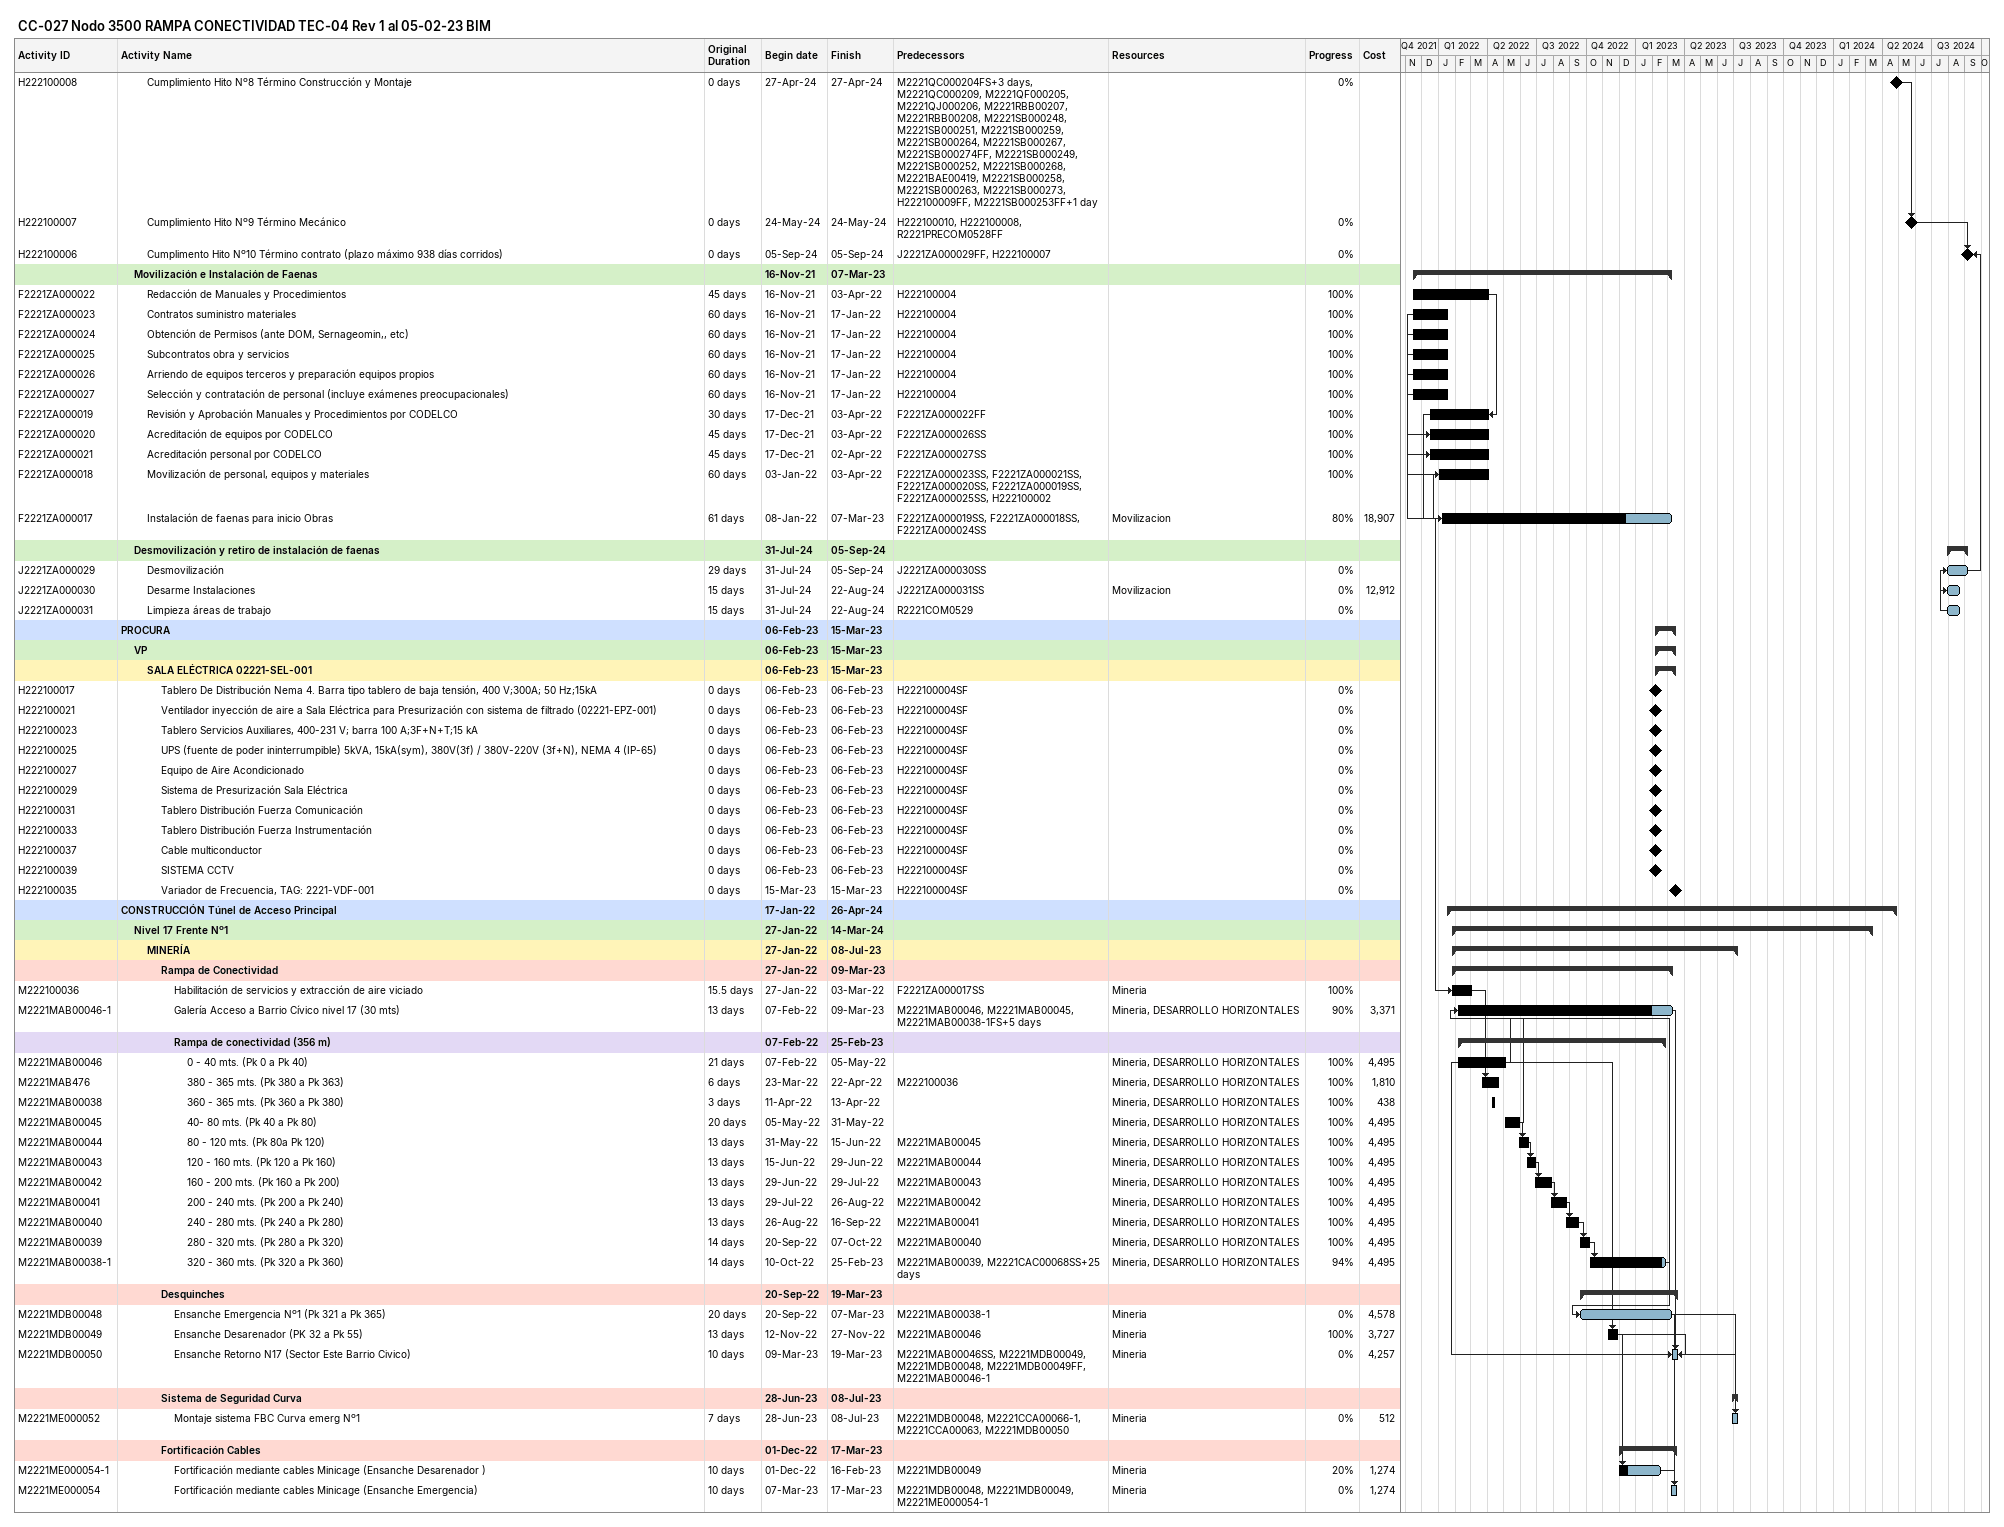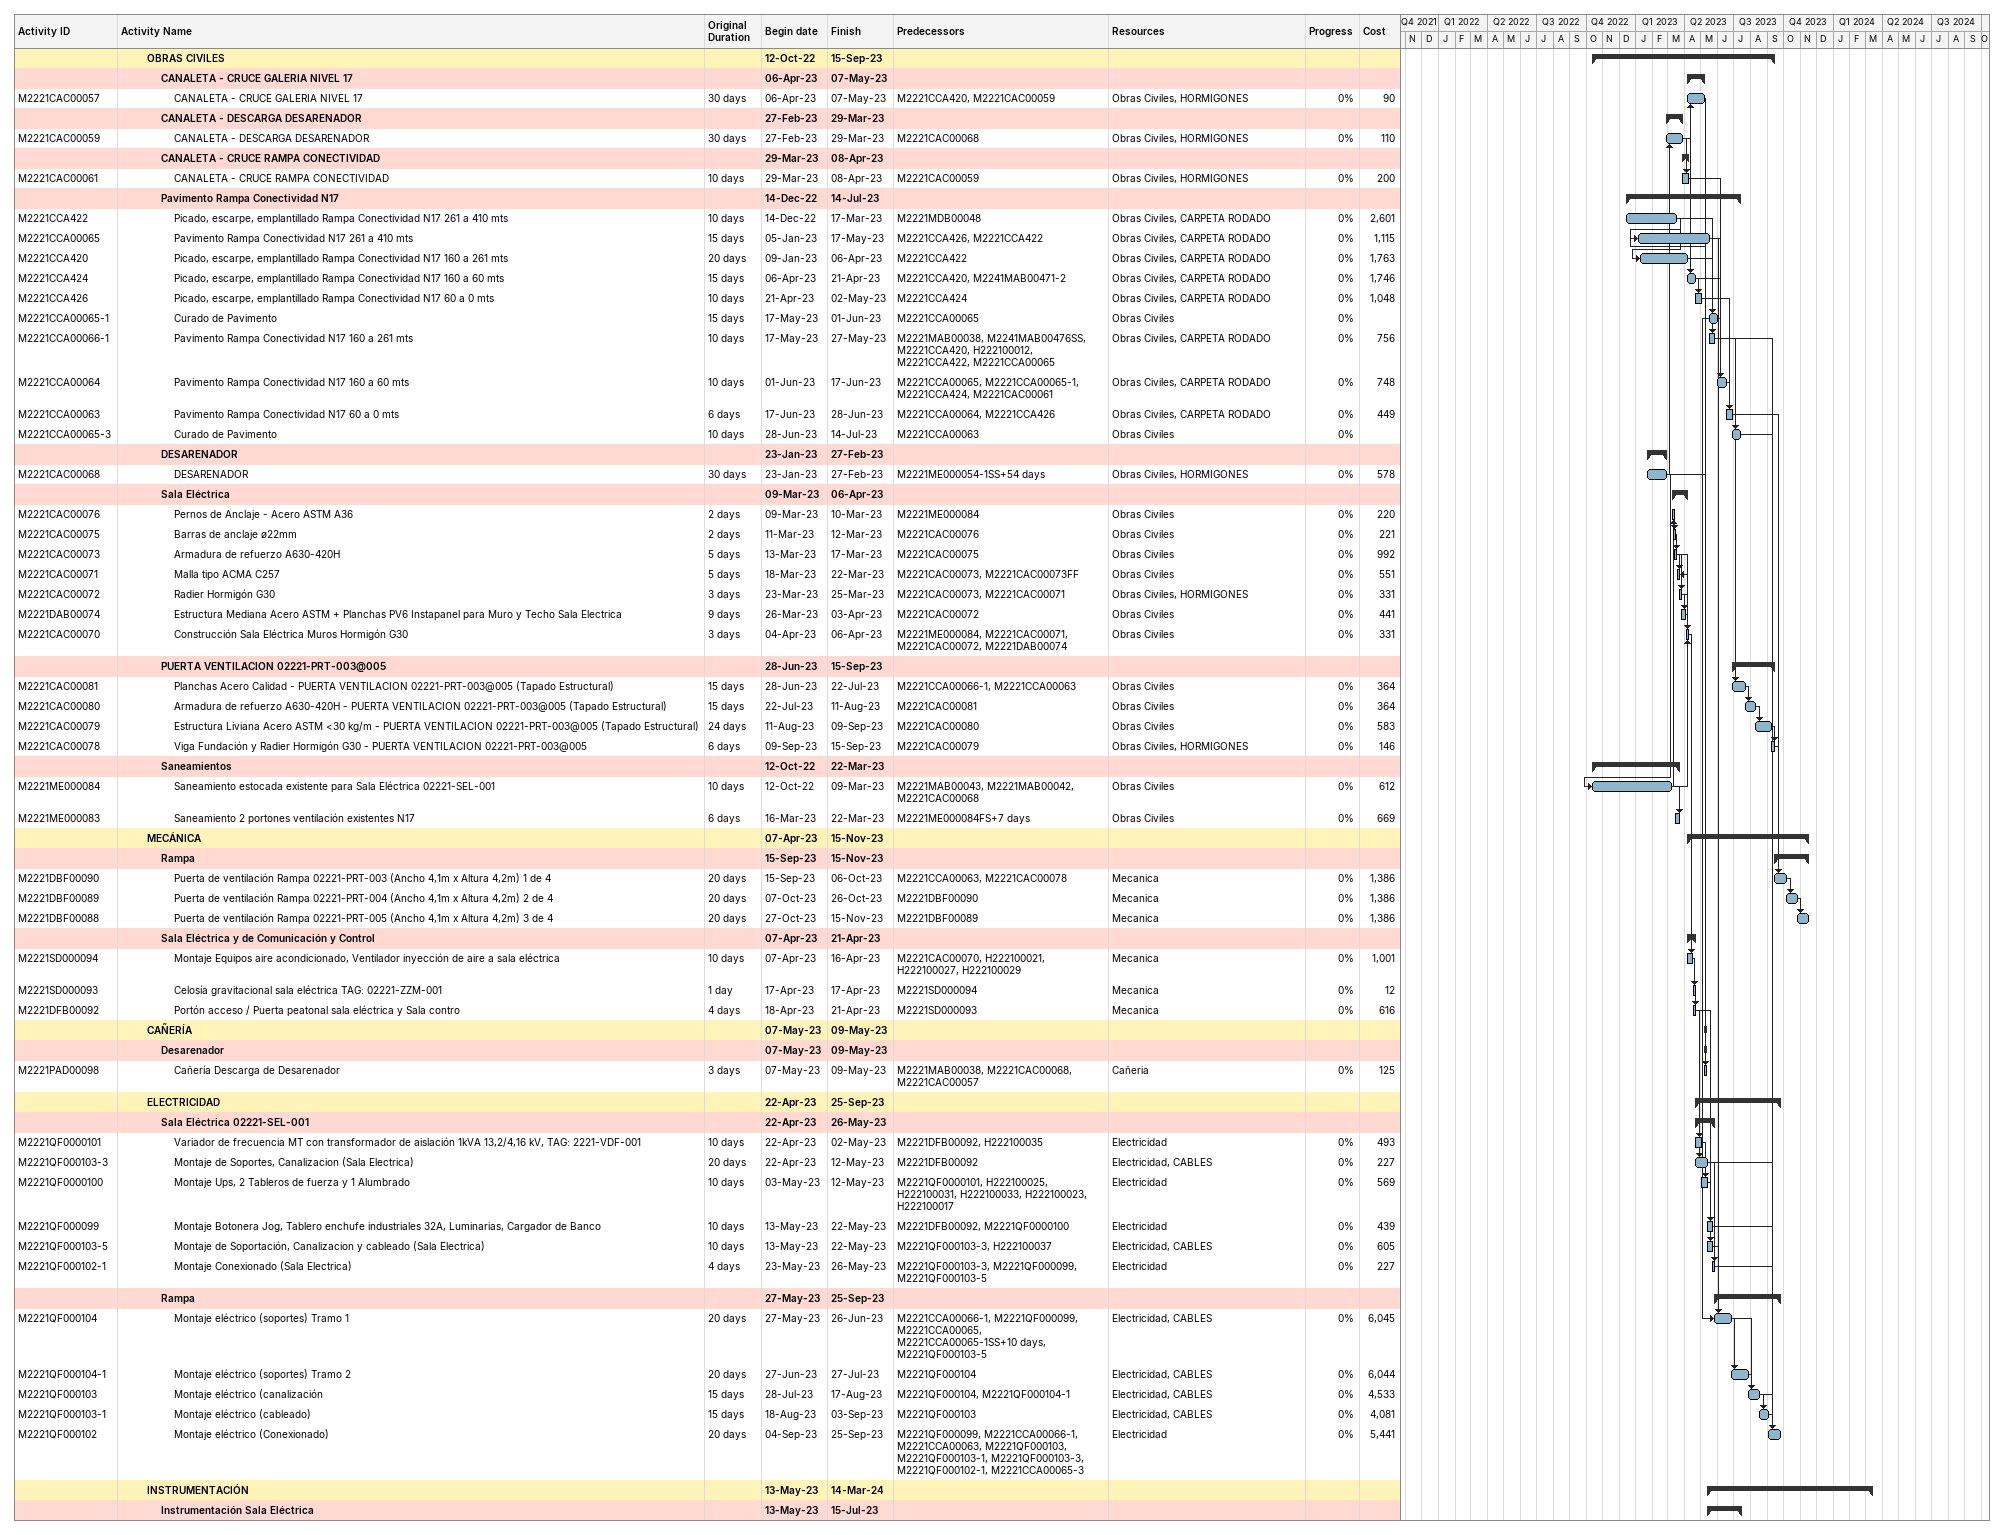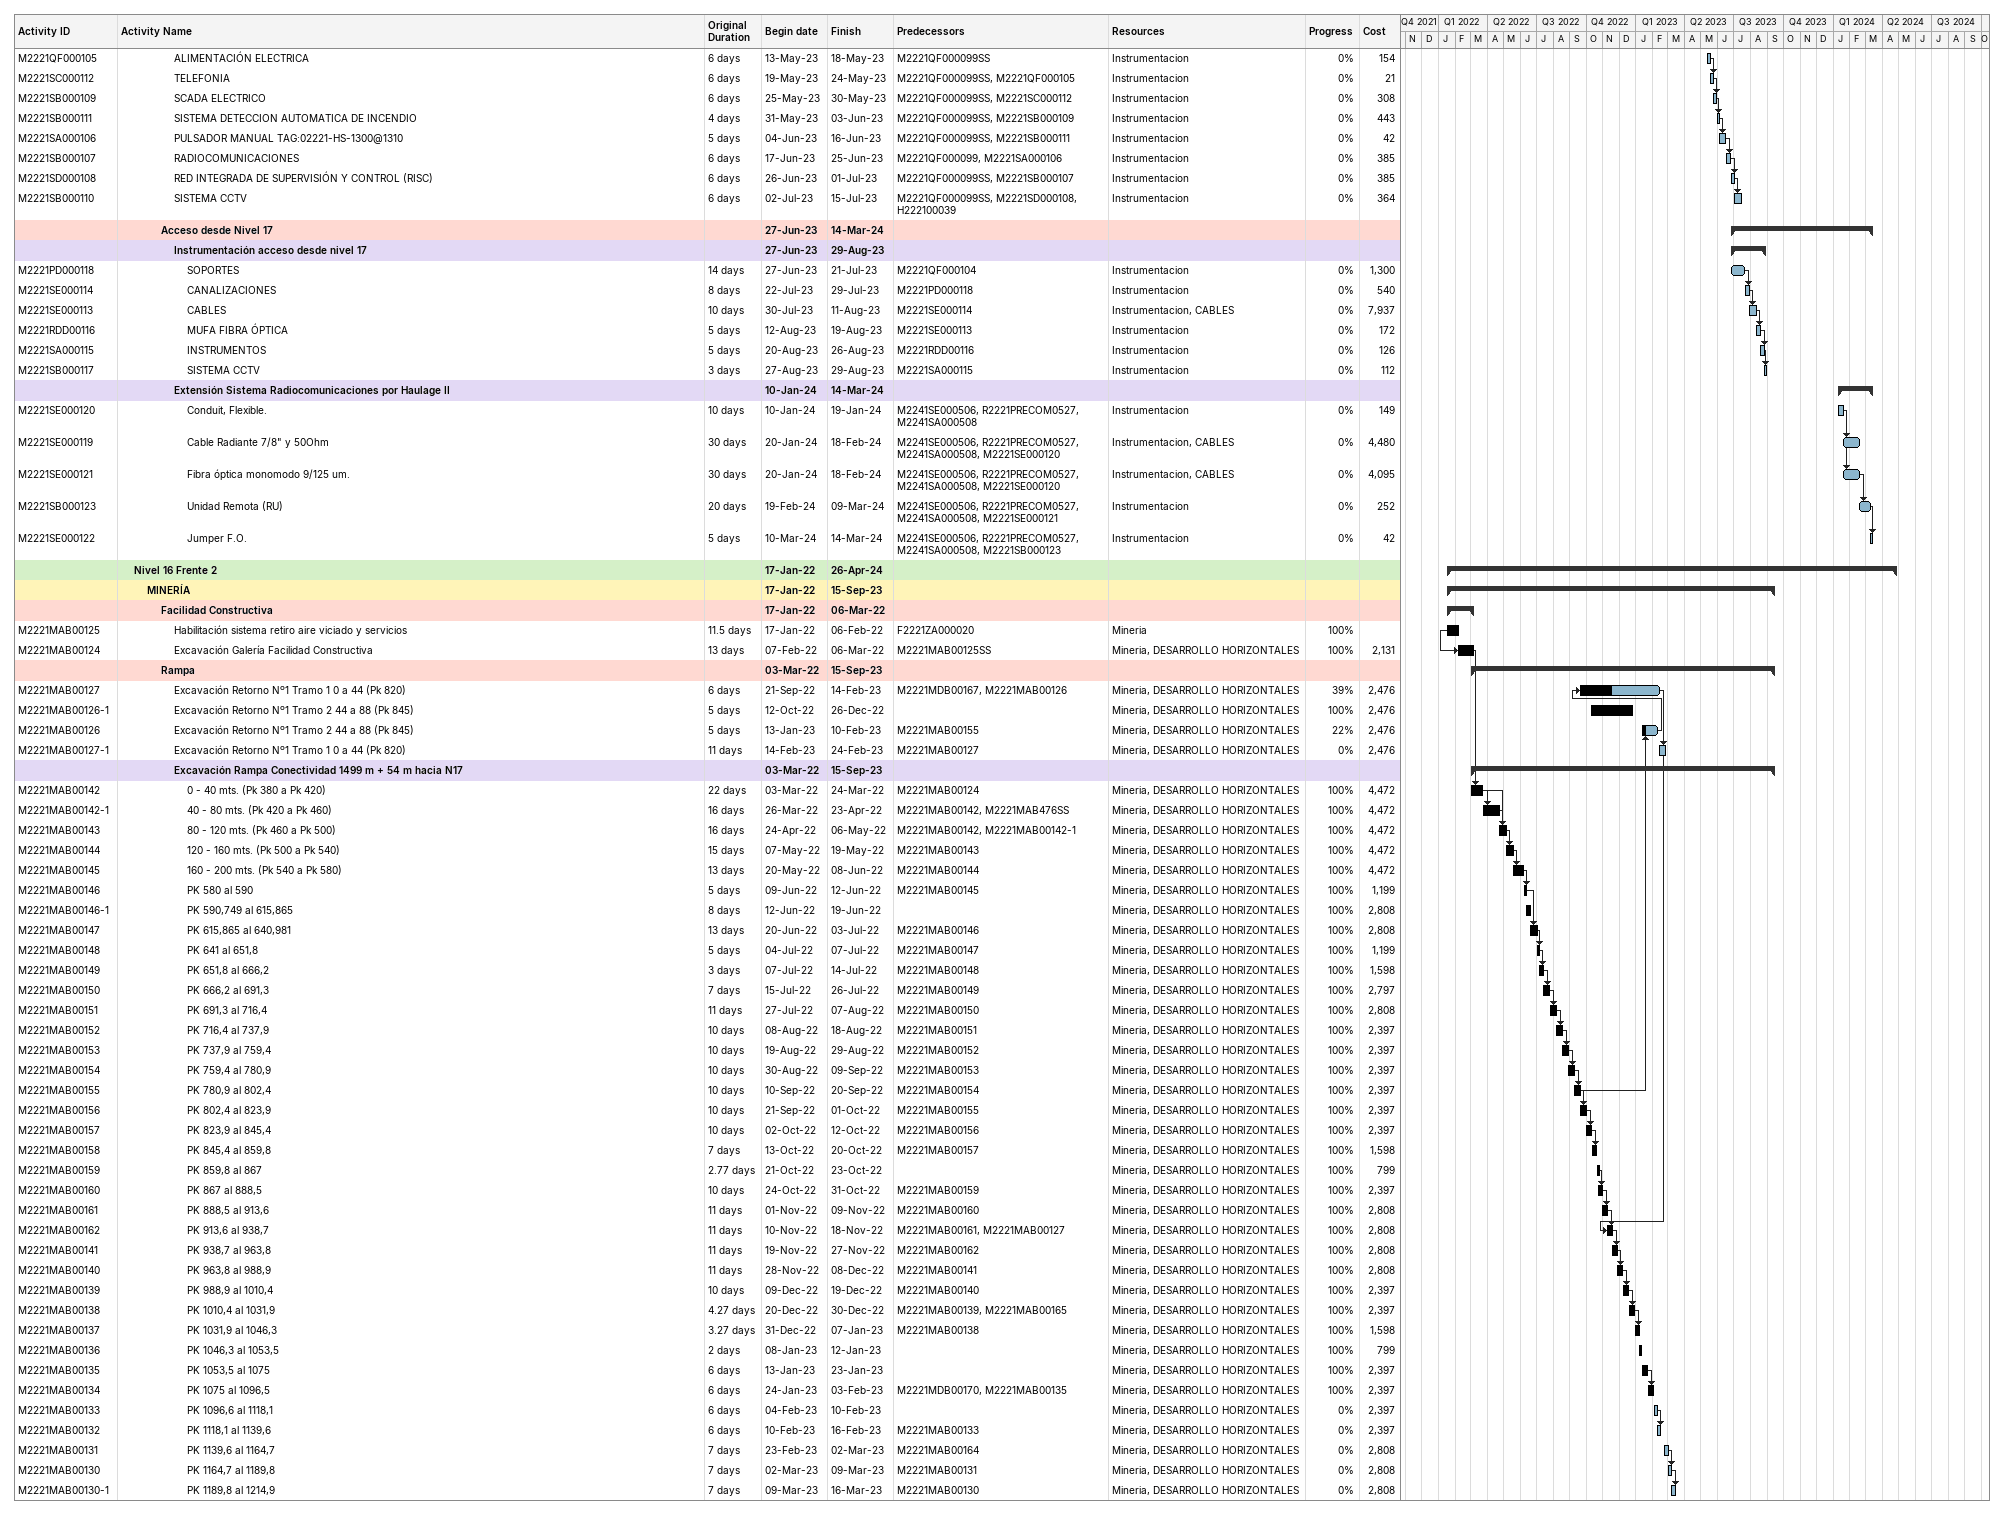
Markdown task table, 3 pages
CC-027 Nodo 3500 RAMPA CONECTIVIDAD TEC-04 Rev 1 al 05-02-23 BIM

| ID | Level | Task | Original duration | Start | Finish | Predecessors | Resources | % complete | Cost |
|---|---|---|---|---|---|---|---|---|---|
| H222100008 | 3 | Cumplimiento Hito Nº8 Término Construcción y Montaje | 0d | 2024-04-27 | 2024-04-27 | M2221QC000204FS+3d, M2221QC000209, M2221QF000205, M2221QJ000206, M2221RBB00207, M2221RBB00208, M2221SB000248, M2221SB000251, M2221SB000259, M2221SB000264, M2221SB000267, M2221SB000274FF, M2221SB000249, M2221SB000252, M2221SB000268, M2221BAE00419, M2221SB000258, M2221SB000263, M2221SB000273, H222100009FF, M2221SB000253FF+1d |  | 0 |  |
| H222100007 | 3 | Cumplimiento Hito Nº9 Término Mecánico | 0d | 2024-05-24 | 2024-05-24 | H222100010, H222100008, R2221PRECOM0528FF |  | 0 |  |
| H222100006 | 3 | Cumplimento Hito Nº10 Término contrato (plazo máximo 938 días corridos) | 0d | 2024-09-05 | 2024-09-05 | J2221ZA000029FF, H222100007 |  | 0 |  |
|  | 2 | **Movilización e Instalación de Faenas** |  | 2021-11-16 | 2023-03-07 |  |  |  |  |
| F2221ZA000022 | 3 | Redacción de Manuales y Procedimientos | 45d | 2021-11-16 | 2022-04-03 | H222100004 |  | 100 |  |
| F2221ZA000023 | 3 | Contratos suministro materiales | 60d | 2021-11-16 | 2022-01-17 | H222100004 |  | 100 |  |
| F2221ZA000024 | 3 | Obtención de Permisos (ante DOM, Sernageomin,, etc) | 60d | 2021-11-16 | 2022-01-17 | H222100004 |  | 100 |  |
| F2221ZA000025 | 3 | Subcontratos obra y servicios | 60d | 2021-11-16 | 2022-01-17 | H222100004 |  | 100 |  |
| F2221ZA000026 | 3 | Arriendo de equipos terceros y preparación equipos propios | 60d | 2021-11-16 | 2022-01-17 | H222100004 |  | 100 |  |
| F2221ZA000027 | 3 | Selección y contratación de personal (incluye exámenes preocupacionales) | 60d | 2021-11-16 | 2022-01-17 | H222100004 |  | 100 |  |
| F2221ZA000019 | 3 | Revisión y Aprobación Manuales y Procedimientos por CODELCO | 30d | 2021-12-17 | 2022-04-03 | F2221ZA000022FF |  | 100 |  |
| F2221ZA000020 | 3 | Acreditación de equipos por CODELCO | 45d | 2021-12-17 | 2022-04-03 | F2221ZA000026SS |  | 100 |  |
| F2221ZA000021 | 3 | Acreditación personal por CODELCO | 45d | 2021-12-17 | 2022-04-02 | F2221ZA000027SS |  | 100 |  |
| F2221ZA000018 | 3 | Movilización de personal, equipos y materiales | 60d | 2022-01-03 | 2022-04-03 | F2221ZA000023SS, F2221ZA000021SS, F2221ZA000020SS, F2221ZA000019SS, F2221ZA000025SS, H222100002 |  | 100 |  |
| F2221ZA000017 | 3 | Instalación de faenas para inicio Obras | 61d | 2022-01-08 | 2023-03-07 | F2221ZA000019SS, F2221ZA000018SS, F2221ZA000024SS | Movilizacion | 80 | 18907 |
|  | 2 | **Desmovilización y retiro de instalación de faenas** |  | 2024-07-31 | 2024-09-05 |  |  |  |  |
| J2221ZA000029 | 3 | Desmovilización | 29d | 2024-07-31 | 2024-09-05 | J2221ZA000030SS |  | 0 |  |
| J2221ZA000030 | 3 | Desarme Instalaciones | 15d | 2024-07-31 | 2024-08-22 | J2221ZA000031SS | Movilizacion | 0 | 12912 |
| J2221ZA000031 | 3 | Limpieza áreas de trabajo | 15d | 2024-07-31 | 2024-08-22 | R2221COM0529 |  | 0 |  |
|  | 1 | **PROCURA** |  | 2023-02-06 | 2023-03-15 |  |  |  |  |
|  | 2 | **VP** |  | 2023-02-06 | 2023-03-15 |  |  |  |  |
|  | 3 | **SALA ELÉCTRICA 02221-SEL-001** |  | 2023-02-06 | 2023-03-15 |  |  |  |  |
| H222100017 | 4 | Tablero De Distribución Nema 4. Barra tipo tablero de baja tensión, 400 V;300A; 50 Hz;15kA | 0d | 2023-02-06 | 2023-02-06 | H222100004SF |  | 0 |  |
| H222100021 | 4 | Ventilador inyección de aire a Sala Eléctrica para Presurización con sistema de filtrado (02221-EPZ-001) | 0d | 2023-02-06 | 2023-02-06 | H222100004SF |  | 0 |  |
| H222100023 | 4 | Tablero Servicios Auxiliares, 400-231 V; barra 100 A;3F+N+T;15 kA | 0d | 2023-02-06 | 2023-02-06 | H222100004SF |  | 0 |  |
| H222100025 | 4 | UPS (fuente de poder ininterrumpible) 5kVA, 15kA(sym), 380V(3f) / 380V-220V (3f+N), NEMA 4 (IP-65) | 0d | 2023-02-06 | 2023-02-06 | H222100004SF |  | 0 |  |
| H222100027 | 4 | Equipo de Aire Acondicionado | 0d | 2023-02-06 | 2023-02-06 | H222100004SF |  | 0 |  |
| H222100029 | 4 | Sistema de Presurización Sala Eléctrica | 0d | 2023-02-06 | 2023-02-06 | H222100004SF |  | 0 |  |
| H222100031 | 4 | Tablero Distribución Fuerza Comunicación | 0d | 2023-02-06 | 2023-02-06 | H222100004SF |  | 0 |  |
| H222100033 | 4 | Tablero Distribución Fuerza Instrumentación | 0d | 2023-02-06 | 2023-02-06 | H222100004SF |  | 0 |  |
| H222100037 | 4 | Cable multiconductor | 0d | 2023-02-06 | 2023-02-06 | H222100004SF |  | 0 |  |
| H222100039 | 4 | SISTEMA CCTV | 0d | 2023-02-06 | 2023-02-06 | H222100004SF |  | 0 |  |
| H222100035 | 4 | Variador de Frecuencia, TAG: 2221-VDF-001 | 0d | 2023-03-15 | 2023-03-15 | H222100004SF |  | 0 |  |
|  | 1 | **CONSTRUCCIÓN Túnel de Acceso Principal** |  | 2022-01-17 | 2024-04-26 |  |  |  |  |
|  | 2 | **Nivel 17 Frente Nº1** |  | 2022-01-27 | 2024-03-14 |  |  |  |  |
|  | 3 | **MINERÍA** |  | 2022-01-27 | 2023-07-08 |  |  |  |  |
|  | 4 | **Rampa de Conectividad** |  | 2022-01-27 | 2023-03-09 |  |  |  |  |
| M222100036 | 5 | Habilitación de servicios y extracción de aire viciado | 15.5d | 2022-01-27 | 2022-03-03 | F2221ZA000017SS | Mineria | 100 |  |
| M2221MAB00046-1 | 5 | Galería Acceso a Barrio Cívico nivel 17 (30 mts) | 13d | 2022-02-07 | 2023-03-09 | M2221MAB00046, M2221MAB00045, M2221MAB00038-1FS+5d | Mineria, DESARROLLO HORIZONTALES | 90 | 3371 |
|  | 5 | **Rampa de conectividad (356 m)** |  | 2022-02-07 | 2023-02-25 |  |  |  |  |
| M2221MAB00046 | 6 | 0 - 40 mts. (Pk 0 a Pk 40) | 21d | 2022-02-07 | 2022-05-05 |  | Mineria, DESARROLLO HORIZONTALES | 100 | 4495 |
| M2221MAB476 | 6 | 380 - 365 mts. (Pk 380 a Pk 363) | 6d | 2022-03-23 | 2022-04-22 | M222100036 | Mineria, DESARROLLO HORIZONTALES | 100 | 1810 |
| M2221MAB00038 | 6 | 360 - 365 mts. (Pk 360 a Pk 380) | 3d | 2022-04-11 | 2022-04-13 |  | Mineria, DESARROLLO HORIZONTALES | 100 | 438 |
| M2221MAB00045 | 6 | 40- 80 mts. (Pk 40 a Pk 80) | 20d | 2022-05-05 | 2022-05-31 |  | Mineria, DESARROLLO HORIZONTALES | 100 | 4495 |
| M2221MAB00044 | 6 | 80 - 120 mts. (Pk 80a Pk 120) | 13d | 2022-05-31 | 2022-06-15 | M2221MAB00045 | Mineria, DESARROLLO HORIZONTALES | 100 | 4495 |
| M2221MAB00043 | 6 | 120 - 160 mts. (Pk 120 a Pk 160) | 13d | 2022-06-15 | 2022-06-29 | M2221MAB00044 | Mineria, DESARROLLO HORIZONTALES | 100 | 4495 |
| M2221MAB00042 | 6 | 160 - 200 mts. (Pk 160 a Pk 200) | 13d | 2022-06-29 | 2022-07-29 | M2221MAB00043 | Mineria, DESARROLLO HORIZONTALES | 100 | 4495 |
| M2221MAB00041 | 6 | 200 - 240 mts. (Pk 200 a Pk 240) | 13d | 2022-07-29 | 2022-08-26 | M2221MAB00042 | Mineria, DESARROLLO HORIZONTALES | 100 | 4495 |
| M2221MAB00040 | 6 | 240 - 280 mts. (Pk 240 a Pk 280) | 13d | 2022-08-26 | 2022-09-16 | M2221MAB00041 | Mineria, DESARROLLO HORIZONTALES | 100 | 4495 |
| M2221MAB00039 | 6 | 280 - 320 mts. (Pk 280 a Pk 320) | 14d | 2022-09-20 | 2022-10-07 | M2221MAB00040 | Mineria, DESARROLLO HORIZONTALES | 100 | 4495 |
| M2221MAB00038-1 | 6 | 320 - 360 mts. (Pk 320 a Pk 360) | 14d | 2022-10-10 | 2023-02-25 | M2221MAB00039, M2221CAC00068SS+25d | Mineria, DESARROLLO HORIZONTALES | 94 | 4495 |
|  | 4 | **Desquinches** |  | 2022-09-20 | 2023-03-19 |  |  |  |  |
| M2221MDB00048 | 5 | Ensanche Emergencia Nº1 (Pk 321 a Pk 365) | 20d | 2022-09-20 | 2023-03-07 | M2221MAB00038-1 | Mineria | 0 | 4578 |
| M2221MDB00049 | 5 | Ensanche Desarenador (PK 32 a Pk 55) | 13d | 2022-11-12 | 2022-11-27 | M2221MAB00046 | Mineria | 100 | 3727 |
| M2221MDB00050 | 5 | Ensanche Retorno N17 (Sector Este Barrio Civico) | 10d | 2023-03-09 | 2023-03-19 | M2221MAB00046SS, M2221MDB00049, M2221MDB00048, M2221MDB00049FF, M2221MAB00046-1 | Mineria | 0 | 4257 |
|  | 4 | **Sistema de Seguridad Curva** |  | 2023-06-28 | 2023-07-08 |  |  |  |  |
| M2221ME000052 | 5 | Montaje sistema FBC Curva emerg Nº1 | 7d | 2023-06-28 | 2023-07-08 | M2221MDB00048, M2221CCA00066-1, M2221CCA00063, M2221MDB00050 | Mineria | 0 | 512 |
|  | 4 | **Fortificación Cables** |  | 2022-12-01 | 2023-03-17 |  |  |  |  |
| M2221ME000054-1 | 5 | Fortificación mediante cables Minicage (Ensanche Desarenador ) | 10d | 2022-12-01 | 2023-02-16 | M2221MDB00049 | Mineria | 20 | 1274 |
| M2221ME000054 | 5 | Fortificación mediante cables Minicage (Ensanche Emergencia) | 10d | 2023-03-07 | 2023-03-17 | M2221MDB00048, M2221MDB00049, M2221ME000054-1 | Mineria | 0 | 1274 |
|  | 3 | **OBRAS CIVILES** |  | 2022-10-12 | 2023-09-15 |  |  |  |  |
|  | 4 | **CANALETA - CRUCE GALERIA NIVEL 17** |  | 2023-04-06 | 2023-05-07 |  |  |  |  |
| M2221CAC00057 | 5 | CANALETA - CRUCE GALERIA NIVEL 17 | 30d | 2023-04-06 | 2023-05-07 | M2221CCA420, M2221CAC00059 | Obras Civiles, HORMIGONES | 0 | 90 |
|  | 4 | **CANALETA - DESCARGA DESARENADOR** |  | 2023-02-27 | 2023-03-29 |  |  |  |  |
| M2221CAC00059 | 5 | CANALETA - DESCARGA DESARENADOR | 30d | 2023-02-27 | 2023-03-29 | M2221CAC00068 | Obras Civiles, HORMIGONES | 0 | 110 |
|  | 4 | **CANALETA - CRUCE RAMPA CONECTIVIDAD** |  | 2023-03-29 | 2023-04-08 |  |  |  |  |
| M2221CAC00061 | 5 | CANALETA - CRUCE RAMPA CONECTIVIDAD | 10d | 2023-03-29 | 2023-04-08 | M2221CAC00059 | Obras Civiles, HORMIGONES | 0 | 200 |
|  | 4 | **Pavimento Rampa Conectividad N17** |  | 2022-12-14 | 2023-07-14 |  |  |  |  |
| M2221CCA422 | 5 | Picado, escarpe, emplantillado Rampa Conectividad N17 261 a 410 mts | 10d | 2022-12-14 | 2023-03-17 | M2221MDB00048 | Obras Civiles, CARPETA RODADO | 0 | 2601 |
| M2221CCA00065 | 5 | Pavimento Rampa Conectividad N17 261 a 410 mts | 15d | 2023-01-05 | 2023-05-17 | M2221CCA426, M2221CCA422 | Obras Civiles, CARPETA RODADO | 0 | 1115 |
| M2221CCA420 | 5 | Picado, escarpe, emplantillado Rampa Conectividad N17 160 a 261 mts | 20d | 2023-01-09 | 2023-04-06 | M2221CCA422 | Obras Civiles, CARPETA RODADO | 0 | 1763 |
| M2221CCA424 | 5 | Picado, escarpe, emplantillado Rampa Conectividad N17 160 a 60 mts | 15d | 2023-04-06 | 2023-04-21 | M2221CCA420, M2241MAB00471-2 | Obras Civiles, CARPETA RODADO | 0 | 1746 |
| M2221CCA426 | 5 | Picado, escarpe, emplantillado Rampa Conectividad N17 60 a 0 mts | 10d | 2023-04-21 | 2023-05-02 | M2221CCA424 | Obras Civiles, CARPETA RODADO | 0 | 1048 |
| M2221CCA00065-1 | 5 | Curado de Pavimento | 15d | 2023-05-17 | 2023-06-01 | M2221CCA00065 | Obras Civiles | 0 |  |
| M2221CCA00066-1 | 5 | Pavimento Rampa Conectividad N17 160 a 261 mts | 10d | 2023-05-17 | 2023-05-27 | M2221MAB00038, M2241MAB00476SS, M2221CCA420, H222100012, M2221CCA422, M2221CCA00065 | Obras Civiles, CARPETA RODADO | 0 | 756 |
| M2221CCA00064 | 5 | Pavimento Rampa Conectividad N17 160 a 60 mts | 10d | 2023-06-01 | 2023-06-17 | M2221CCA00065, M2221CCA00065-1, M2221CCA424, M2221CAC00061 | Obras Civiles, CARPETA RODADO | 0 | 748 |
| M2221CCA00063 | 5 | Pavimento Rampa Conectividad N17 60 a 0 mts | 6d | 2023-06-17 | 2023-06-28 | M2221CCA00064, M2221CCA426 | Obras Civiles, CARPETA RODADO | 0 | 449 |
| M2221CCA00065-3 | 5 | Curado de Pavimento | 10d | 2023-06-28 | 2023-07-14 | M2221CCA00063 | Obras Civiles | 0 |  |
|  | 4 | **DESARENADOR** |  | 2023-01-23 | 2023-02-27 |  |  |  |  |
| M2221CAC00068 | 5 | DESARENADOR | 30d | 2023-01-23 | 2023-02-27 | M2221ME000054-1SS+54d | Obras Civiles, HORMIGONES | 0 | 578 |
|  | 4 | **Sala Eléctrica** |  | 2023-03-09 | 2023-04-06 |  |  |  |  |
| M2221CAC00076 | 5 | Pernos de Anclaje - Acero ASTM A36 | 2d | 2023-03-09 | 2023-03-10 | M2221ME000084 | Obras Civiles | 0 | 220 |
| M2221CAC00075 | 5 | Barras de anclaje ø22mm | 2d | 2023-03-11 | 2023-03-12 | M2221CAC00076 | Obras Civiles | 0 | 221 |
| M2221CAC00073 | 5 | Armadura de refuerzo A630-420H | 5d | 2023-03-13 | 2023-03-17 | M2221CAC00075 | Obras Civiles | 0 | 992 |
| M2221CAC00071 | 5 | Malla tipo ACMA C257 | 5d | 2023-03-18 | 2023-03-22 | M2221CAC00073, M2221CAC00073FF | Obras Civiles | 0 | 551 |
| M2221CAC00072 | 5 | Radier Hormigón G30 | 3d | 2023-03-23 | 2023-03-25 | M2221CAC00073, M2221CAC00071 | Obras Civiles, HORMIGONES | 0 | 331 |
| M2221DAB00074 | 5 | Estructura Mediana Acero ASTM + Planchas PV6 Instapanel para Muro y Techo Sala Electrica | 9d | 2023-03-26 | 2023-04-03 | M2221CAC00072 | Obras Civiles | 0 | 441 |
| M2221CAC00070 | 5 | Construcción Sala Eléctrica Muros Hormigón G30 | 3d | 2023-04-04 | 2023-04-06 | M2221ME000084, M2221CAC00071, M2221CAC00072, M2221DAB00074 | Obras Civiles | 0 | 331 |
|  | 4 | **PUERTA VENTILACION 02221-PRT-003@005** |  | 2023-06-28 | 2023-09-15 |  |  |  |  |
| M2221CAC00081 | 5 | Planchas Acero Calidad - PUERTA VENTILACION 02221-PRT-003@005 (Tapado Estructural) | 15d | 2023-06-28 | 2023-07-22 | M2221CCA00066-1, M2221CCA00063 | Obras Civiles | 0 | 364 |
| M2221CAC00080 | 5 | Armadura de refuerzo A630-420H - PUERTA VENTILACION 02221-PRT-003@005 (Tapado Estructural) | 15d | 2023-07-22 | 2023-08-11 | M2221CAC00081 | Obras Civiles | 0 | 364 |
| M2221CAC00079 | 5 | Estructura Liviana Acero ASTM <30 kg/m - PUERTA VENTILACION 02221-PRT-003@005 (Tapado Estructural) | 24d | 2023-08-11 | 2023-09-09 | M2221CAC00080 | Obras Civiles | 0 | 583 |
| M2221CAC00078 | 5 | Viga Fundación y Radier Hormigón G30 - PUERTA VENTILACION 02221-PRT-003@005 | 6d | 2023-09-09 | 2023-09-15 | M2221CAC00079 | Obras Civiles, HORMIGONES | 0 | 146 |
|  | 4 | **Saneamientos** |  | 2022-10-12 | 2023-03-22 |  |  |  |  |
| M2221ME000084 | 5 | Saneamiento estocada existente para Sala Eléctrica 02221-SEL-001 | 10d | 2022-10-12 | 2023-03-09 | M2221MAB00043, M2221MAB00042, M2221CAC00068 | Obras Civiles | 0 | 612 |
| M2221ME000083 | 5 | Saneamiento 2 portones ventilación existentes N17 | 6d | 2023-03-16 | 2023-03-22 | M2221ME000084FS+7d | Obras Civiles | 0 | 669 |
|  | 3 | **MECÁNICA** |  | 2023-04-07 | 2023-11-15 |  |  |  |  |
|  | 4 | **Rampa** |  | 2023-09-15 | 2023-11-15 |  |  |  |  |
| M2221DBF00090 | 5 | Puerta de ventilación Rampa 02221-PRT-003 (Ancho 4,1m x Altura 4,2m) 1 de 4 | 20d | 2023-09-15 | 2023-10-06 | M2221CCA00063, M2221CAC00078 | Mecanica | 0 | 1386 |
| M2221DBF00089 | 5 | Puerta de ventilación Rampa 02221-PRT-004 (Ancho 4,1m x Altura 4,2m) 2 de 4 | 20d | 2023-10-07 | 2023-10-26 | M2221DBF00090 | Mecanica | 0 | 1386 |
| M2221DBF00088 | 5 | Puerta de ventilación Rampa 02221-PRT-005 (Ancho 4,1m x Altura 4,2m) 3 de 4 | 20d | 2023-10-27 | 2023-11-15 | M2221DBF00089 | Mecanica | 0 | 1386 |
|  | 4 | **Sala Eléctrica y de Comunicación y Control** |  | 2023-04-07 | 2023-04-21 |  |  |  |  |
| M2221SD000094 | 5 | Montaje Equipos aire acondicionado, Ventilador inyección de aire a sala eléctrica | 10d | 2023-04-07 | 2023-04-16 | M2221CAC00070, H222100021, H222100027, H222100029 | Mecanica | 0 | 1001 |
| M2221SD000093 | 5 | Celosía gravitacional sala eléctrica TAG: 02221-ZZM-001 | 1d | 2023-04-17 | 2023-04-17 | M2221SD000094 | Mecanica | 0 | 12 |
| M2221DFB00092 | 5 | Portón acceso / Puerta peatonal sala eléctrica y Sala contro | 4d | 2023-04-18 | 2023-04-21 | M2221SD000093 | Mecanica | 0 | 616 |
|  | 3 | **CAÑERÍA** |  | 2023-05-07 | 2023-05-09 |  |  |  |  |
|  | 4 | **Desarenador** |  | 2023-05-07 | 2023-05-09 |  |  |  |  |
| M2221PAD00098 | 5 | Cañería Descarga de Desarenador | 3d | 2023-05-07 | 2023-05-09 | M2221MAB00038, M2221CAC00068, M2221CAC00057 | Cañeria | 0 | 125 |
|  | 3 | **ELECTRICIDAD** |  | 2023-04-22 | 2023-09-25 |  |  |  |  |
|  | 4 | **Sala Eléctrica 02221-SEL-001** |  | 2023-04-22 | 2023-05-26 |  |  |  |  |
| M2221QF0000101 | 5 | Variador de frecuencia MT con transformador de aislación 1kVA 13,2/4,16 kV, TAG: 2221-VDF-001 | 10d | 2023-04-22 | 2023-05-02 | M2221DFB00092, H222100035 | Electricidad | 0 | 493 |
| M2221QF000103-3 | 5 | Montaje de Soportes, Canalizacion (Sala Electrica) | 20d | 2023-04-22 | 2023-05-12 | M2221DFB00092 | Electricidad, CABLES | 0 | 227 |
| M2221QF0000100 | 5 | Montaje Ups, 2 Tableros de fuerza y 1 Alumbrado | 10d | 2023-05-03 | 2023-05-12 | M2221QF0000101, H222100025, H222100031, H222100033, H222100023, H222100017 | Electricidad | 0 | 569 |
| M2221QF000099 | 5 | Montaje Botonera Jog, Tablero enchufe industriales 32A, Luminarias, Cargador de Banco | 10d | 2023-05-13 | 2023-05-22 | M2221DFB00092, M2221QF0000100 | Electricidad | 0 | 439 |
| M2221QF000103-5 | 5 | Montaje de Soportación, Canalizacion y cableado (Sala Electrica) | 10d | 2023-05-13 | 2023-05-22 | M2221QF000103-3, H222100037 | Electricidad, CABLES | 0 | 605 |
| M2221QF000102-1 | 5 | Montaje Conexionado (Sala Electrica) | 4d | 2023-05-23 | 2023-05-26 | M2221QF000103-3, M2221QF000099, M2221QF000103-5 | Electricidad | 0 | 227 |
|  | 4 | **Rampa** |  | 2023-05-27 | 2023-09-25 |  |  |  |  |
| M2221QF000104 | 5 | Montaje eléctrico (soportes) Tramo 1 | 20d | 2023-05-27 | 2023-06-26 | M2221CCA00066-1, M2221QF000099, M2221CCA00065, M2221CCA00065-1SS+10d, M2221QF000103-5 | Electricidad, CABLES | 0 | 6045 |
| M2221QF000104-1 | 5 | Montaje eléctrico (soportes) Tramo 2 | 20d | 2023-06-27 | 2023-07-27 | M2221QF000104 | Electricidad, CABLES | 0 | 6044 |
| M2221QF000103 | 5 | Montaje eléctrico (canalización | 15d | 2023-07-28 | 2023-08-17 | M2221QF000104, M2221QF000104-1 | Electricidad, CABLES | 0 | 4533 |
| M2221QF000103-1 | 5 | Montaje eléctrico (cableado) | 15d | 2023-08-18 | 2023-09-03 | M2221QF000103 | Electricidad, CABLES | 0 | 4081 |
| M2221QF000102 | 5 | Montaje eléctrico (Conexionado) | 20d | 2023-09-04 | 2023-09-25 | M2221QF000099, M2221CCA00066-1, M2221CCA00063, M2221QF000103, M2221QF000103-1, M2221QF000103-3, M2221QF000102-1, M2221CCA00065-3 | Electricidad | 0 | 5441 |
|  | 3 | **INSTRUMENTACIÓN** |  | 2023-05-13 | 2024-03-14 |  |  |  |  |
|  | 4 | **Instrumentación Sala Eléctrica** |  | 2023-05-13 | 2023-07-15 |  |  |  |  |
| M2221QF000105 | 5 | ALIMENTACIÓN ELECTRICA | 6d | 2023-05-13 | 2023-05-18 | M2221QF000099SS | Instrumentacion | 0 | 154 |
| M2221SC000112 | 5 | TELEFONIA | 6d | 2023-05-19 | 2023-05-24 | M2221QF000099SS, M2221QF000105 | Instrumentacion | 0 | 21 |
| M2221SB000109 | 5 | SCADA ELECTRICO | 6d | 2023-05-25 | 2023-05-30 | M2221QF000099SS, M2221SC000112 | Instrumentacion | 0 | 308 |
| M2221SB000111 | 5 | SISTEMA DETECCION AUTOMATICA DE INCENDIO | 4d | 2023-05-31 | 2023-06-03 | M2221QF000099SS, M2221SB000109 | Instrumentacion | 0 | 443 |
| M2221SA000106 | 5 | PULSADOR MANUAL TAG:02221-HS-1300@1310 | 5d | 2023-06-04 | 2023-06-16 | M2221QF000099SS, M2221SB000111 | Instrumentacion | 0 | 42 |
| M2221SB000107 | 5 | RADIOCOMUNICACIONES | 6d | 2023-06-17 | 2023-06-25 | M2221QF000099, M2221SA000106 | Instrumentacion | 0 | 385 |
| M2221SD000108 | 5 | RED INTEGRADA DE SUPERVISIÓN Y CONTROL (RISC) | 6d | 2023-06-26 | 2023-07-01 | M2221QF000099SS, M2221SB000107 | Instrumentacion | 0 | 385 |
| M2221SB000110 | 5 | SISTEMA CCTV | 6d | 2023-07-02 | 2023-07-15 | M2221QF000099SS, M2221SD000108, H222100039 | Instrumentacion | 0 | 364 |
|  | 4 | **Acceso desde Nivel 17** |  | 2023-06-27 | 2024-03-14 |  |  |  |  |
|  | 5 | **Instrumentación acceso desde nivel 17** |  | 2023-06-27 | 2023-08-29 |  |  |  |  |
| M2221PD000118 | 6 | SOPORTES | 14d | 2023-06-27 | 2023-07-21 | M2221QF000104 | Instrumentacion | 0 | 1300 |
| M2221SE000114 | 6 | CANALIZACIONES | 8d | 2023-07-22 | 2023-07-29 | M2221PD000118 | Instrumentacion | 0 | 540 |
| M2221SE000113 | 6 | CABLES | 10d | 2023-07-30 | 2023-08-11 | M2221SE000114 | Instrumentacion, CABLES | 0 | 7937 |
| M2221RDD00116 | 6 | MUFA FIBRA ÓPTICA | 5d | 2023-08-12 | 2023-08-19 | M2221SE000113 | Instrumentacion | 0 | 172 |
| M2221SA000115 | 6 | INSTRUMENTOS | 5d | 2023-08-20 | 2023-08-26 | M2221RDD00116 | Instrumentacion | 0 | 126 |
| M2221SB000117 | 6 | SISTEMA CCTV | 3d | 2023-08-27 | 2023-08-29 | M2221SA000115 | Instrumentacion | 0 | 112 |
|  | 5 | **Extensión Sistema Radiocomunicaciones por Haulage II** |  | 2024-01-10 | 2024-03-14 |  |  |  |  |
| M2221SE000120 | 6 | Conduit, Flexible. | 10d | 2024-01-10 | 2024-01-19 | M2241SE000506, R2221PRECOM0527, M2241SA000508 | Instrumentacion | 0 | 149 |
| M2221SE000119 | 6 | Cable Radiante 7/8" y 50Ohm | 30d | 2024-01-20 | 2024-02-18 | M2241SE000506, R2221PRECOM0527, M2241SA000508, M2221SE000120 | Instrumentacion, CABLES | 0 | 4480 |
| M2221SE000121 | 6 | Fibra óptica monomodo 9/125 um. | 30d | 2024-01-20 | 2024-02-18 | M2241SE000506, R2221PRECOM0527, M2241SA000508, M2221SE000120 | Instrumentacion, CABLES | 0 | 4095 |
| M2221SB000123 | 6 | Unidad Remota (RU) | 20d | 2024-02-19 | 2024-03-09 | M2241SE000506, R2221PRECOM0527, M2241SA000508, M2221SE000121 | Instrumentacion | 0 | 252 |
| M2221SE000122 | 6 | Jumper F.O. | 5d | 2024-03-10 | 2024-03-14 | M2241SE000506, R2221PRECOM0527, M2241SA000508, M2221SB000123 | Instrumentacion | 0 | 42 |
|  | 2 | **Nivel 16 Frente 2** |  | 2022-01-17 | 2024-04-26 |  |  |  |  |
|  | 3 | **MINERÍA** |  | 2022-01-17 | 2023-09-15 |  |  |  |  |
|  | 4 | **Facilidad Constructiva** |  | 2022-01-17 | 2022-03-06 |  |  |  |  |
| M2221MAB00125 | 5 | Habilitación sistema retiro aire viciado y servicios | 11.5d | 2022-01-17 | 2022-02-06 | F2221ZA000020 | Mineria | 100 |  |
| M2221MAB00124 | 5 | Excavación Galería Facilidad Constructiva | 13d | 2022-02-07 | 2022-03-06 | M2221MAB00125SS | Mineria, DESARROLLO HORIZONTALES | 100 | 2131 |
|  | 4 | **Rampa** |  | 2022-03-03 | 2023-09-15 |  |  |  |  |
| M2221MAB00127 | 5 | Excavación Retorno Nº1 Tramo 1 0 a 44 (Pk 820) | 6d | 2022-09-21 | 2023-02-14 | M2221MDB00167, M2221MAB00126 | Mineria, DESARROLLO HORIZONTALES | 39 | 2476 |
| M2221MAB00126-1 | 5 | Excavación Retorno Nº1 Tramo 2 44 a 88 (Pk 845) | 5d | 2022-10-12 | 2022-12-26 |  | Mineria, DESARROLLO HORIZONTALES | 100 | 2476 |
| M2221MAB00126 | 5 | Excavación Retorno Nº1 Tramo 2 44 a 88 (Pk 845) | 5d | 2023-01-13 | 2023-02-10 | M2221MAB00155 | Mineria, DESARROLLO HORIZONTALES | 22 | 2476 |
| M2221MAB00127-1 | 5 | Excavación Retorno Nº1 Tramo 1 0 a 44 (Pk 820) | 11d | 2023-02-14 | 2023-02-24 | M2221MAB00127 | Mineria, DESARROLLO HORIZONTALES | 0 | 2476 |
|  | 5 | **Excavación Rampa Conectividad 1499 m + 54 m hacia N17** |  | 2022-03-03 | 2023-09-15 |  |  |  |  |
| M2221MAB00142 | 6 | 0 - 40 mts. (Pk 380 a Pk 420) | 22d | 2022-03-03 | 2022-03-24 | M2221MAB00124 | Mineria, DESARROLLO HORIZONTALES | 100 | 4472 |
| M2221MAB00142-1 | 6 | 40 - 80 mts. (Pk 420 a Pk 460) | 16d | 2022-03-26 | 2022-04-23 | M2221MAB00142, M2221MAB476SS | Mineria, DESARROLLO HORIZONTALES | 100 | 4472 |
| M2221MAB00143 | 6 | 80 - 120 mts. (Pk 460 a Pk 500) | 16d | 2022-04-24 | 2022-05-06 | M2221MAB00142, M2221MAB00142-1 | Mineria, DESARROLLO HORIZONTALES | 100 | 4472 |
| M2221MAB00144 | 6 | 120 - 160 mts. (Pk 500 a Pk 540) | 15d | 2022-05-07 | 2022-05-19 | M2221MAB00143 | Mineria, DESARROLLO HORIZONTALES | 100 | 4472 |
| M2221MAB00145 | 6 | 160 - 200 mts. (Pk 540 a Pk 580) | 13d | 2022-05-20 | 2022-06-08 | M2221MAB00144 | Mineria, DESARROLLO HORIZONTALES | 100 | 4472 |
| M2221MAB00146 | 6 | PK 580 al 590 | 5d | 2022-06-09 | 2022-06-12 | M2221MAB00145 | Mineria, DESARROLLO HORIZONTALES | 100 | 1199 |
| M2221MAB00146-1 | 6 | PK 590,749 al 615,865 | 8d | 2022-06-12 | 2022-06-19 |  | Mineria, DESARROLLO HORIZONTALES | 100 | 2808 |
| M2221MAB00147 | 6 | PK 615,865 al 640,981 | 13d | 2022-06-20 | 2022-07-03 | M2221MAB00146 | Mineria, DESARROLLO HORIZONTALES | 100 | 2808 |
| M2221MAB00148 | 6 | PK 641 al 651,8 | 5d | 2022-07-04 | 2022-07-07 | M2221MAB00147 | Mineria, DESARROLLO HORIZONTALES | 100 | 1199 |
| M2221MAB00149 | 6 | PK 651,8 al 666,2 | 3d | 2022-07-07 | 2022-07-14 | M2221MAB00148 | Mineria, DESARROLLO HORIZONTALES | 100 | 1598 |
| M2221MAB00150 | 6 | PK 666,2 al 691,3 | 7d | 2022-07-15 | 2022-07-26 | M2221MAB00149 | Mineria, DESARROLLO HORIZONTALES | 100 | 2797 |
| M2221MAB00151 | 6 | PK 691,3 al 716,4 | 11d | 2022-07-27 | 2022-08-07 | M2221MAB00150 | Mineria, DESARROLLO HORIZONTALES | 100 | 2808 |
| M2221MAB00152 | 6 | PK 716,4 al 737,9 | 10d | 2022-08-08 | 2022-08-18 | M2221MAB00151 | Mineria, DESARROLLO HORIZONTALES | 100 | 2397 |
| M2221MAB00153 | 6 | PK 737,9 al 759,4 | 10d | 2022-08-19 | 2022-08-29 | M2221MAB00152 | Mineria, DESARROLLO HORIZONTALES | 100 | 2397 |
| M2221MAB00154 | 6 | PK 759,4 al 780,9 | 10d | 2022-08-30 | 2022-09-09 | M2221MAB00153 | Mineria, DESARROLLO HORIZONTALES | 100 | 2397 |
| M2221MAB00155 | 6 | PK 780,9 al 802,4 | 10d | 2022-09-10 | 2022-09-20 | M2221MAB00154 | Mineria, DESARROLLO HORIZONTALES | 100 | 2397 |
| M2221MAB00156 | 6 | PK 802,4 al 823,9 | 10d | 2022-09-21 | 2022-10-01 | M2221MAB00155 | Mineria, DESARROLLO HORIZONTALES | 100 | 2397 |
| M2221MAB00157 | 6 | PK 823,9 al 845,4 | 10d | 2022-10-02 | 2022-10-12 | M2221MAB00156 | Mineria, DESARROLLO HORIZONTALES | 100 | 2397 |
| M2221MAB00158 | 6 | PK 845,4 al 859,8 | 7d | 2022-10-13 | 2022-10-20 | M2221MAB00157 | Mineria, DESARROLLO HORIZONTALES | 100 | 1598 |
| M2221MAB00159 | 6 | PK 859,8 al 867 | 2.77d | 2022-10-21 | 2022-10-23 |  | Mineria, DESARROLLO HORIZONTALES | 100 | 799 |
| M2221MAB00160 | 6 | PK 867 al 888,5 | 10d | 2022-10-24 | 2022-10-31 | M2221MAB00159 | Mineria, DESARROLLO HORIZONTALES | 100 | 2397 |
| M2221MAB00161 | 6 | PK 888,5 al 913,6 | 11d | 2022-11-01 | 2022-11-09 | M2221MAB00160 | Mineria, DESARROLLO HORIZONTALES | 100 | 2808 |
| M2221MAB00162 | 6 | PK 913,6 al 938,7 | 11d | 2022-11-10 | 2022-11-18 | M2221MAB00161, M2221MAB00127 | Mineria, DESARROLLO HORIZONTALES | 100 | 2808 |
| M2221MAB00141 | 6 | PK 938,7 al 963,8 | 11d | 2022-11-19 | 2022-11-27 | M2221MAB00162 | Mineria, DESARROLLO HORIZONTALES | 100 | 2808 |
| M2221MAB00140 | 6 | PK 963,8 al 988,9 | 11d | 2022-11-28 | 2022-12-08 | M2221MAB00141 | Mineria, DESARROLLO HORIZONTALES | 100 | 2808 |
| M2221MAB00139 | 6 | PK 988,9 al 1010,4 | 10d | 2022-12-09 | 2022-12-19 | M2221MAB00140 | Mineria, DESARROLLO HORIZONTALES | 100 | 2397 |
| M2221MAB00138 | 6 | PK 1010,4 al 1031,9 | 4.27d | 2022-12-20 | 2022-12-30 | M2221MAB00139, M2221MAB00165 | Mineria, DESARROLLO HORIZONTALES | 100 | 2397 |
| M2221MAB00137 | 6 | PK 1031,9 al 1046,3 | 3.27d | 2022-12-31 | 2023-01-07 | M2221MAB00138 | Mineria, DESARROLLO HORIZONTALES | 100 | 1598 |
| M2221MAB00136 | 6 | PK 1046,3 al 1053,5 | 2d | 2023-01-08 | 2023-01-12 |  | Mineria, DESARROLLO HORIZONTALES | 100 | 799 |
| M2221MAB00135 | 6 | PK 1053,5 al 1075 | 6d | 2023-01-13 | 2023-01-23 |  | Mineria, DESARROLLO HORIZONTALES | 100 | 2397 |
| M2221MAB00134 | 6 | PK 1075 al 1096,5 | 6d | 2023-01-24 | 2023-02-03 | M2221MDB00170, M2221MAB00135 | Mineria, DESARROLLO HORIZONTALES | 100 | 2397 |
| M2221MAB00133 | 6 | PK 1096,6 al 1118,1 | 6d | 2023-02-04 | 2023-02-10 |  | Mineria, DESARROLLO HORIZONTALES | 0 | 2397 |
| M2221MAB00132 | 6 | PK 1118,1 al 1139,6 | 6d | 2023-02-10 | 2023-02-16 | M2221MAB00133 | Mineria, DESARROLLO HORIZONTALES | 0 | 2397 |
| M2221MAB00131 | 6 | PK 1139,6 al 1164,7 | 7d | 2023-02-23 | 2023-03-02 | M2221MAB00164 | Mineria, DESARROLLO HORIZONTALES | 0 | 2808 |
| M2221MAB00130 | 6 | PK 1164,7 al 1189,8 | 7d | 2023-03-02 | 2023-03-09 | M2221MAB00131 | Mineria, DESARROLLO HORIZONTALES | 0 | 2808 |
| M2221MAB00130-1 | 6 | PK 1189,8 al 1214,9 | 7d | 2023-03-09 | 2023-03-16 | M2221MAB00130 | Mineria, DESARROLLO HORIZONTALES | 0 | 2808 |
